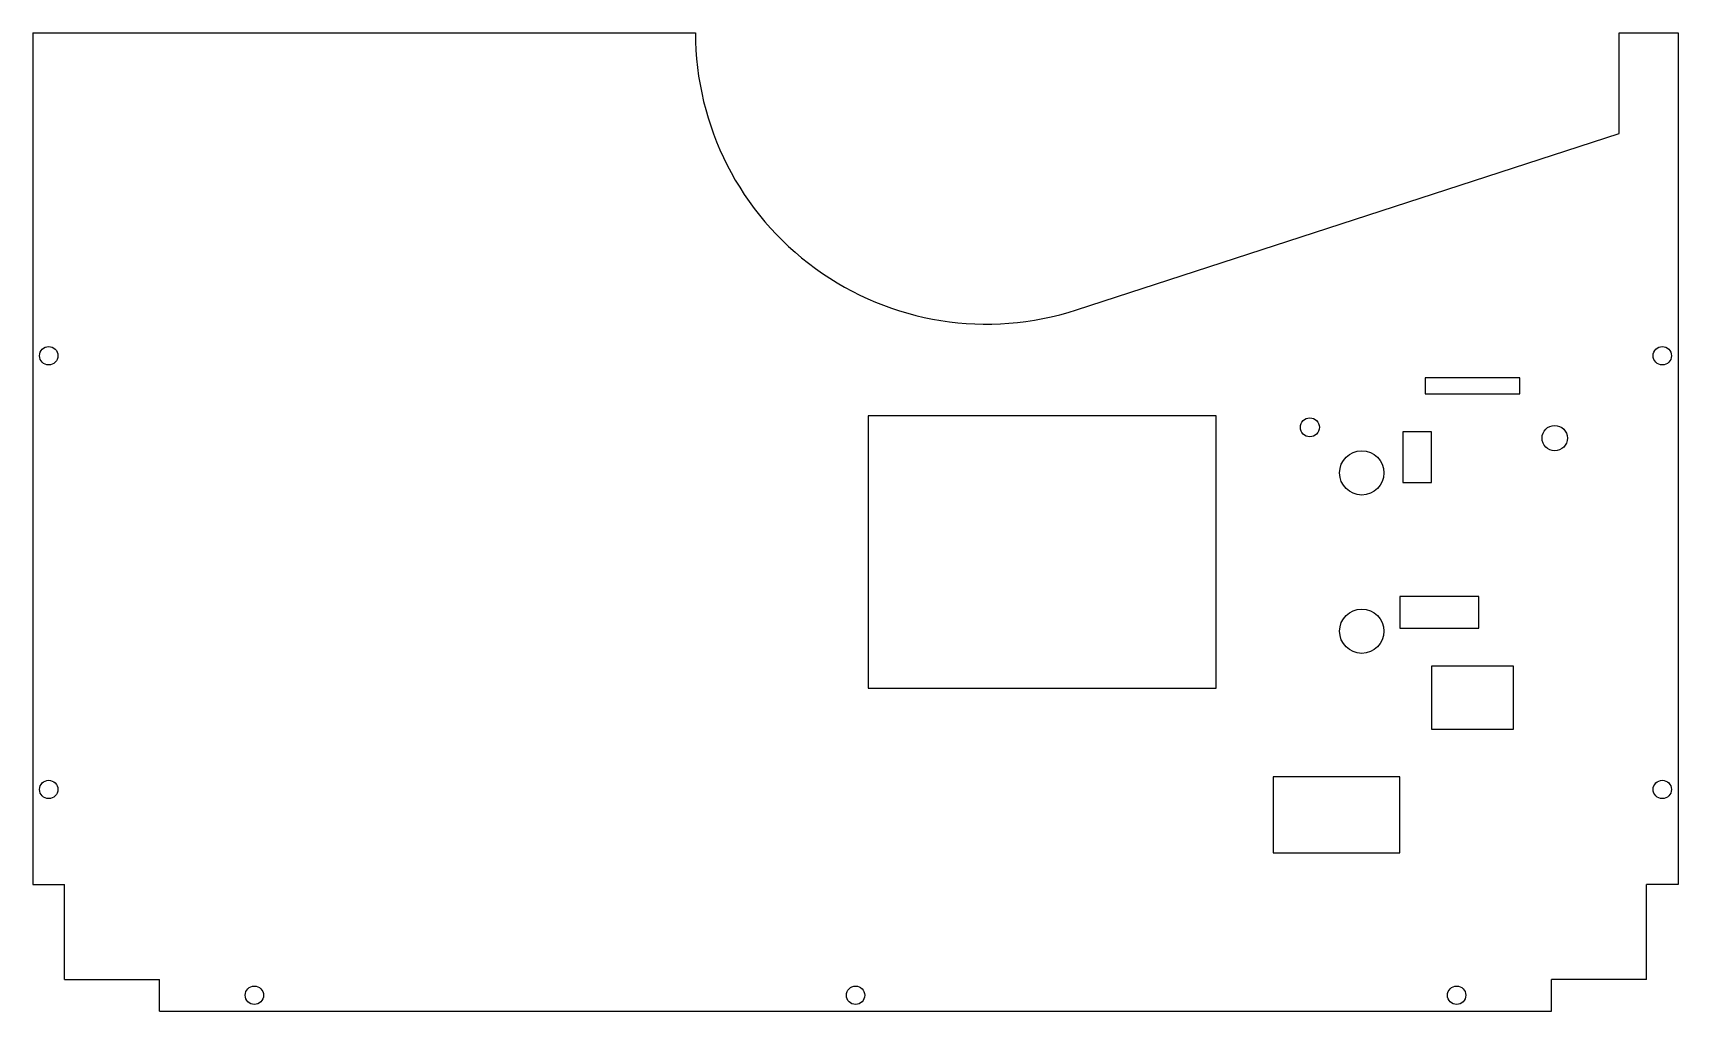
# Model space of a CAD drawing. Header units: millimetres. Extents: x 69 to 329, y 38 to 192.
import ezdxf

# ---------------------------------------------------------------- set-up
doc = ezdxf.new("R2010")
doc.units = ezdxf.units.MM

msp = doc.modelspace()

# ---------------------------------------------------------------- linework, layer by layer
at = {"color": 7, "linetype": 'Continuous', "lineweight": 25}
for p, q in [((68.77, 192.09), (68.77, 57.59)), ((68.77, 192.09), (173.47, 192.09)), ((319.47, 176.21), (319.47, 192.09)), ((319.47, 192.09), (328.77, 192.09)), ((328.77, 192.09), (328.77, 57.59)), ((233.68, 148.34), (319.47, 176.21)), ((303.77, 137.59), (288.77, 137.59)), ((288.77, 137.59), (288.77, 135.09)), ((303.77, 135.09), (303.77, 137.59)), ((288.77, 135.09), (303.77, 135.09)), ((255.77, 131.59), (200.77, 131.59)), ((200.77, 131.59), (200.77, 88.59)), ((255.77, 88.59), (255.77, 131.59)), ((289.77, 129.09), (285.27, 129.09)), ((285.27, 129.09), (285.27, 121.09)), ((289.77, 121.09), (289.77, 129.09)), ((285.27, 121.09), (289.77, 121.09)), ((297.27, 103.09), (284.77, 103.09)), ((284.77, 103.09), (284.77, 98.09)), ((297.27, 98.09), (297.27, 103.09)), ((284.77, 98.09), (297.27, 98.09)), ((302.77, 92.09), (289.77, 92.09)), ((289.77, 92.09), (289.77, 82.09)), ((302.77, 82.09), (302.77, 92.09)), ((200.77, 88.59), (255.77, 88.59)), ((289.77, 82.09), (302.77, 82.09)), ((284.77, 74.59), (264.77, 74.59)), ((264.77, 74.59), (264.77, 62.59)), ((284.77, 62.59), (284.77, 74.59)), ((264.77, 62.59), (284.77, 62.59)), ((68.77, 57.59), (73.77, 57.59)), ((73.77, 42.59), (73.77, 57.59)), ((328.77, 57.59), (323.77, 57.59)), ((323.77, 42.59), (323.77, 57.59)), ((73.77, 42.59), (88.77, 42.59)), ((88.77, 37.59), (88.77, 42.59)), ((323.77, 42.59), (308.77, 42.59)), ((308.77, 37.59), (308.77, 42.59)), ((88.77, 37.59), (308.77, 37.59))]:
    msp.add_line(p, q, dxfattribs=at)
for centre, radius in [((71.27, 141.09), 1.45), ((326.27, 141.09), 1.45), ((270.57, 129.79), 1.5), ((309.27, 128.09), 2), ((278.77, 122.59), 3.5), ((278.77, 97.59), 3.5), ((71.27, 72.59), 1.45), ((326.27, 72.59), 1.45), ((103.77, 40.09), 1.45), ((198.77, 40.09), 1.45), ((293.77, 40.09), 1.45)]:
    msp.add_circle(centre, radius, dxfattribs=at)
msp.add_arc((219.47, 192.09), 46, 180, 288, dxfattribs=at)

doc.saveas('drawing.dxf')
